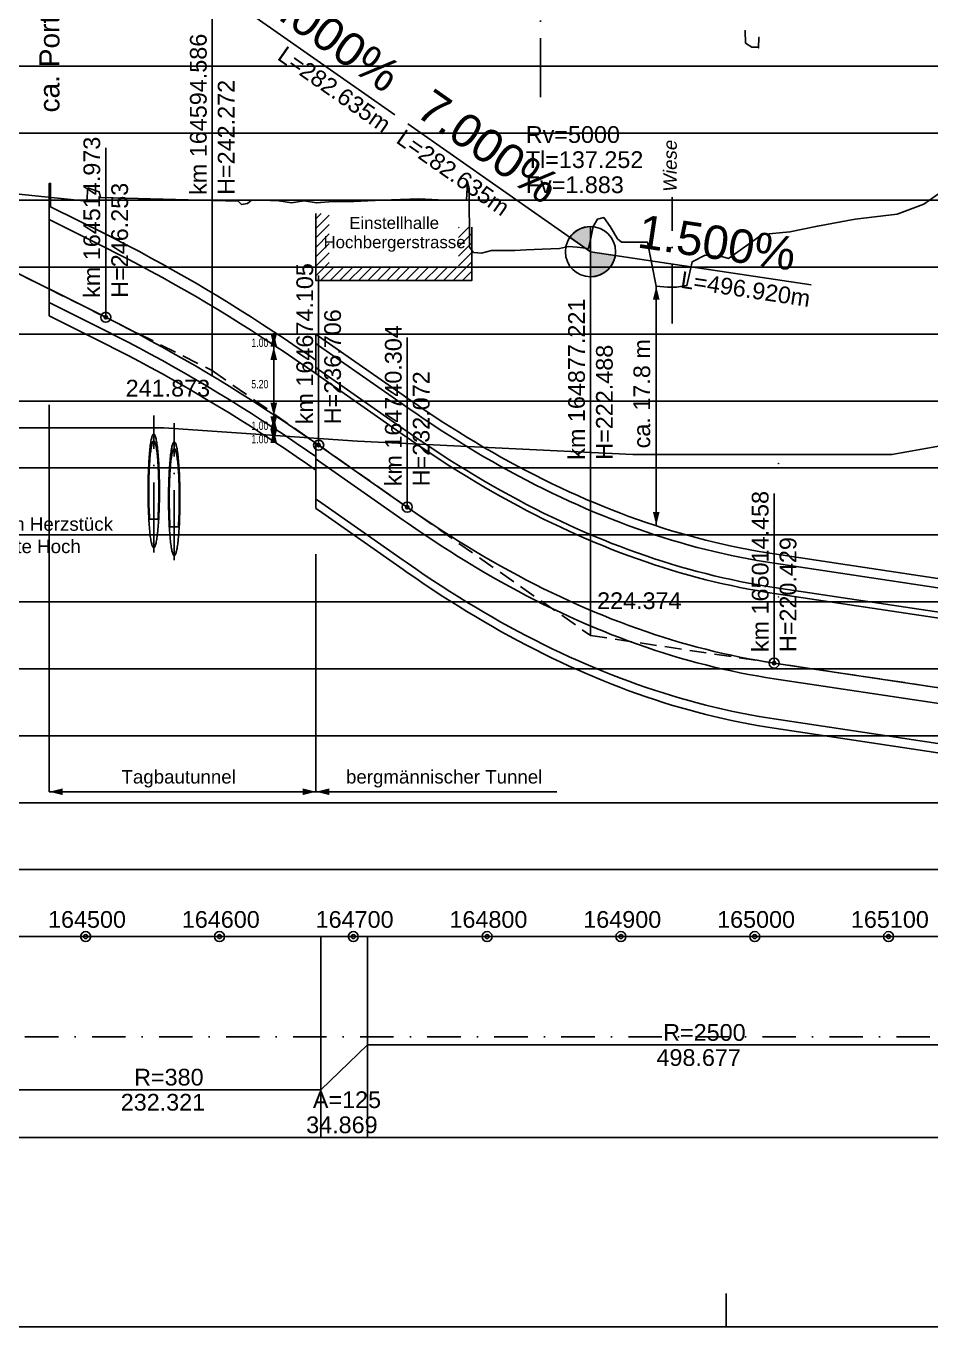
# Model space of a CAD drawing. Extents: x 2613415 to 2620765, y 1261452 to 1268028.
# Drawn here: x 2618116 to 2618793, y 1266543 to 1267514 of the extents above; entities that cross this region are included whole.
import ezdxf

# ---------------------------------------------------------------- set-up
doc = ezdxf.new("R2010")
doc.units = 0
doc.header["$LTSCALE"] = 5
doc.linetypes.add('DASHDOT', pattern=[10, 5, -2.5, 0, -2.5])
doc.linetypes.add('DASHEDX2', pattern=[3.75, 2.5, -1.25])
doc.layers.get('0').update_dxf_attribs({"color": 1, "linetype": 'CONTINUOUS'})
for name, color, linetype in [('LÄNGSPROF__26', 7, 'CONTINUOUS'), ('LÄNGSPROF__77', 7, 'CONTINUOUS'), ('TB', 7, 'CONTINUOUS')]:
    doc.layers.add(name, color=color, linetype=linetype)
doc.styles.add('ARIAL', font='')
doc.styles.add('HELVETICANEUE_LT_55_ROMAN', font='')
doc.styles.get("Standard").update_dxf_attribs({"font": 'MONOTXT'})
doc.styles.get('ARIAL').set_extended_font_data('Arial')
doc.styles.get('HELVETICANEUE_LT_55_ROMAN').set_extended_font_data('HelveticaNeue LT 55 Roman')
doc.linetypes.add('CADWORK_17', pattern='A,2,0,["|",STANDARD,S=6,R=170,X=3.02,Y=5.58],-2.1,-2.1,10.8', length=17)

# ---------------------------------------------------------------- blocks, each defined once
blk = doc.blocks.new('CDWK_EXTR_2')
at = {"color": 0}
blk.add_solid([(0, 0), (2, 0.5), (2, -0.5)], dxfattribs=at)
blk = doc.blocks.new('CDWK_PTTYP2')
at = {"color": 0}
for p, q in [((-0.5, 0), (0.5, 0)), ((0, 0.5), (0, -0.5))]:
    blk.add_line(p, q, dxfattribs=at)
blk = doc.blocks.new('CDWK_PTTYP18')
at = {"color": 0}
for radius in [0.5, 0.2]:
    blk.add_circle((0, 0), radius, dxfattribs=at)
blk = doc.blocks.new('CDWK_PTTYP9')
at = {"color": 0}
for radius in [0.5, 0.167]:
    blk.add_circle((0, 0), radius, dxfattribs=at)

msp = doc.modelspace()

# ---------------------------------------------------------------- hatches: boundary and pattern name
at = {"layer": 'LÄNGSPROF__77'}
h = msp.add_hatch(dxfattribs=at)
h.set_pattern_fill('ANSI31', color=160, scale=1.574813, style=0, pattern_type=2)
h.set_pattern_definition([(45, (0, 0), (3.53553391, -3.53553391), [])])
h.paths.add_polyline_path([(2618333.05, 1267374.21), (2618333.05, 1267324.18), (2618449.49, 1267324.18), (2618449.49, 1267364.15), (2618439.49, 1267364.15), (2618439.49, 1267334.18), (2618343.05, 1267334.18), (2618343.05, 1267374.21)])
at = {"layer": 'LÄNGSPROF__77', "linetype": 'CONTINUOUS'}
for points in [[(2618538.22, 1267345.73), (2618538.22, 1267364.48, 0.244735), (2618522.86, 1267356.48)], [(2618538.22, 1267345.73), (2618538.22, 1267326.98, 0.371247), (2618556.76, 1267342.95)]]:
    msp.add_hatch(color=1, dxfattribs=at).paths.add_polyline_path(points)

# ---------------------------------------------------------------- linework, layer by layer
at = {"layer": 'LÄNGSPROF__26', "color": 160, "linetype": 'CONTINUOUS'}
msp.add_line((2618587.4, 1267141.36, 3), (2618587.4, 1267319.85, 3), dxfattribs=at)
at = {"layer": 'LÄNGSPROF__77', "color": 1, "linetype": 'CONTINUOUS'}
for p, q in [((2618255.58, 1267252.91), (2618255.58, 1267543.57)), ((2618255.58, 1267543.57), (2618392.12, 1267447.99)), ((2618401.68, 1267441.3), (2618538.22, 1267345.73)), ((2618175.97, 1267296.71), (2618175.97, 1267423.38)), ((2618538.22, 1267059.06), (2618538.22, 1267345.73)), ((2618538.22, 1267345.73), (2618703.04, 1267321)), ((2618335.1, 1267201.24), (2618335.1, 1267327.91)), ((2618301.55, 1267284.86, 257.69), (2618301.55, 1267274.86, 256.69)), ((2618333.05, 1267254.66, 3), (2618333.05, 1267284.16, 3)), ((2618301.55, 1267274.86, 256.69), (2618301.55, 1267222.86, 251.49)), ((2618401.3, 1267154.9), (2618401.3, 1267281.57)), ((2618133.8, 1266942.35, 2.5), (2618133.8, 1267231.27, 2.5)), ((2618301.55, 1267222.86, 251.49), (2618301.55, 1267212.86, 250.49)), ((2618301.55, 1267212.86, 250.49), (2618301.55, 1267202.86, 249.49)), ((2618333.05, 1267202.66, 3), (2618333.05, 1267153.96, 3)), ((2618675.45, 1267038.47), (2618675.45, 1267165.14)), ((2618333.05, 1266942.35, 2.5), (2618333.05, 1267119.91, 2.5)), ((2618133.8, 1266942.35, 2.5), (2618333.05, 1266942.35, 2.5)), ((2618333.05, 1266942.35, 2.5), (2618513.05, 1266942.35, 2.5))]:
    msp.add_line(p, q, dxfattribs=at)
at = {"layer": 'LÄNGSPROF__77', "color": 9, "linetype": 'CONTINUOUS'}
for p, q in [((2617564.53, 1267484.18), (2619447.44, 1267484.18)), ((2617564.53, 1267434.18), (2619447.44, 1267434.18)), ((2617564.53, 1267384.18), (2619447.44, 1267384.18)), ((2617564.53, 1267334.18), (2619447.44, 1267334.18)), ((2617564.53, 1267284.18), (2619447.44, 1267284.18)), ((2617564.53, 1267234.18), (2619447.44, 1267234.18)), ((2617564.53, 1267184.18), (2619447.44, 1267184.18)), ((2617564.53, 1267134.18), (2619447.44, 1267134.18)), ((2617564.53, 1267084.18), (2619447.44, 1267084.18)), ((2617564.53, 1267034.18), (2619447.44, 1267034.18)), ((2617564.53, 1266984.18), (2619447.44, 1266984.18)), ((2617564.53, 1266934.18), (2619447.44, 1266934.18)), ((2617564.53, 1266884.18), (2619447.44, 1266884.18)), ((2618336.67, 1266834.18), (2618336.67, 1266684.18)), ((2618371.54, 1266834.18), (2618371.54, 1266684.18)), ((2617564.53, 1266684.18), (2619447.44, 1266684.18))]:
    msp.add_line(p, q, dxfattribs=at)
at = {"layer": 'LÄNGSPROF__77', "color": 2, "linetype": 'CONTINUOUS'}
msp.add_line((2617564.53, 1266834.18), (2619447.44, 1266834.18), dxfattribs=at)
at = {"layer": 'LÄNGSPROF__77', "color": 9, "linetype": 'DASHDOT'}
msp.add_line((2617564.53, 1266759.18), (2619370.1, 1266759.18), dxfattribs=at)
at = {"layer": 'LÄNGSPROF__77', "color": 9, "linetype": 'DASHDOT', "elevation": 2.5}
for points in [[(2618500.77, 1267555.36), (2618500.77, 1267486.18), (2618500.77, 1267456.38)], [(2618599.24, 1267386.37), (2618599.24, 1267317.18), (2618599.24, 1267287.38)]]:
    msp.add_lwpolyline(points, dxfattribs=at)
at = {"layer": 'LÄNGSPROF__77', "color": 36, "linetype": 'CONTINUOUS'}
for points in [[(2618653.27, 1267510.77), (2618653.89, 1267510.77), (2618654.05, 1267501.51), (2618658.83, 1267498.42), (2618663.21, 1267498.42), (2618663.82, 1267497.91), (2618663.93, 1267505.63), (2618664.44, 1267505.63)], [(2618800.11, 1267390.23), (2618787.28, 1267381.34), (2618767.35, 1267373.72), (2618736.1, 1267369.91), (2618707.88, 1267364.83), (2618687.34, 1267360.47), (2618666.54, 1267358.48)]]:
    msp.add_lwpolyline(points, dxfattribs=at)
at = {"layer": 'LÄNGSPROF__77', "color": 1, "linetype": 'DASHEDX2'}
msp.add_lwpolyline([(2617564.53, 1267501.55), (2617826.88, 1267490.14), (2618015.69, 1267376.85), (2618255.58, 1267256.9), (2618538.22, 1267059.06), (2619035.14, 1266984.52), (2619370.1, 1266967.77)], dxfattribs=at)
at = {"layer": 'LÄNGSPROF__77', "color": 1, "linetype": 'CONTINUOUS', "elevation": 2.5}
msp.add_lwpolyline([(2618134.8, 1267379.29), (2618134.8, 1267396.75), (2618133.8, 1267396.75), (2618133.8, 1267386.75), (2618133.8, 1267297.79)], dxfattribs=at)
at = {"layer": 'LÄNGSPROF__77', "color": 1, "linetype": 'CONTINUOUS'}
for points in [[(2618218.31, 1267336.41), (2618217.86, 1267336.66), (2618209.48, 1267341.25), (2618201.11, 1267345.75), (2618192.73, 1267350.15), (2618184.35, 1267354.48), (2618175.97, 1267358.71), (2618134.8, 1267379.29)], [(2618133.8, 1267369.79), (2618175.97, 1267348.71), (2618184.35, 1267344.48), (2618192.73, 1267340.15), (2618201.11, 1267335.75), (2618209.48, 1267331.25), (2618218.31, 1267326.41), (2618217.86, 1267326.66)], [(2618218.31, 1267336.41), (2618226.24, 1267331.99), (2618234.62, 1267327.23), (2618242.99, 1267322.38), (2618251.37, 1267317.44), (2618259.75, 1267312.42), (2618268.12, 1267307.3), (2618276.49, 1267302.1), (2618284.87, 1267296.82), (2618293.24, 1267291.44), (2618301.61, 1267285.97), (2618309.99, 1267280.42), (2618318.36, 1267274.78), (2618326.73, 1267269.06), (2618333.05, 1267264.66)], [(2618218.31, 1267326.41), (2618226.24, 1267321.99), (2618234.62, 1267317.23), (2618242.99, 1267312.38), (2618251.37, 1267307.44), (2618259.75, 1267302.42), (2618268.12, 1267297.3), (2618276.49, 1267292.1), (2618284.87, 1267286.82), (2618293.24, 1267281.44), (2618301.61, 1267275.97), (2618309.99, 1267270.42), (2618318.36, 1267264.78), (2618326.73, 1267259.06), (2618333.05, 1267254.66)], [(2618133.8, 1267307.79), (2618175.97, 1267286.71), (2618184.35, 1267282.48), (2618192.73, 1267278.15), (2618201.11, 1267273.75), (2618209.48, 1267269.25), (2618217.86, 1267264.66), (2618218.31, 1267264.41)], [(2618133.8, 1267297.79), (2618175.97, 1267276.71), (2618184.35, 1267272.48), (2618192.73, 1267268.15), (2618201.11, 1267263.75), (2618209.48, 1267259.25), (2618217.86, 1267254.66), (2618218.31, 1267254.41)], [(2618218.31, 1267274.41), (2618226.24, 1267269.99), (2618234.62, 1267265.23), (2618242.99, 1267260.38), (2618251.37, 1267255.44), (2618259.75, 1267250.42), (2618268.12, 1267245.3), (2618276.49, 1267240.1), (2618284.87, 1267234.82), (2618293.24, 1267229.44), (2618301.61, 1267223.97), (2618309.99, 1267218.42), (2618318.36, 1267212.78), (2618326.73, 1267207.06), (2618333.05, 1267202.66)], [(2618218.31, 1267264.41), (2618226.24, 1267259.99), (2618234.62, 1267255.23), (2618242.99, 1267250.38), (2618251.37, 1267245.44), (2618259.75, 1267240.42), (2618268.12, 1267235.3), (2618276.49, 1267230.1), (2618284.87, 1267224.82), (2618293.24, 1267219.44), (2618301.61, 1267213.97), (2618309.99, 1267208.42), (2618318.36, 1267202.78), (2618326.73, 1267197.06), (2618333.05, 1267192.66)], [(2618218.31, 1267254.41), (2618226.24, 1267249.99), (2618234.62, 1267245.23), (2618242.99, 1267240.38), (2618251.37, 1267235.44), (2618259.75, 1267230.42), (2618268.12, 1267225.3), (2618276.49, 1267220.1), (2618284.87, 1267214.82), (2618293.24, 1267209.44), (2618301.61, 1267203.97), (2618309.99, 1267198.42), (2618318.36, 1267192.78), (2618326.73, 1267187.06), (2618333.05, 1267182.66)]]:
    msp.add_lwpolyline(points, dxfattribs=at)
at = {"layer": 'LÄNGSPROF__77', "color": 160, "linetype": 'CONTINUOUS', "elevation": 2.5}
msp.add_lwpolyline([(2618333.05, 1267374.21), (2618333.05, 1267324.18), (2618449.49, 1267324.18), (2618449.49, 1267364.15)], dxfattribs=at)
msp.add_lwpolyline([(2618333.05, 1267374.21), (2618333.05, 1267324.18), (2618449.49, 1267324.18), (2618449.49, 1267364.15)], dxfattribs=at)
at = {"layer": 'LÄNGSPROF__77', "color": 1, "linetype": 'CONTINUOUS'}
msp.add_lwpolyline([(2618538.22, 1267326.98), (2618538.22, 1267364.48, 1), (2618538.22, 1267326.98, 1), (2618538.22, 1267364.48)], format="xyb", dxfattribs=at)
for points in [[(2618538.22, 1267345.73), (2618538.22, 1267364.48, 0.244735), (2618522.86, 1267356.48)], [(2618538.22, 1267345.73), (2618538.22, 1267326.98, 0.371247), (2618556.76, 1267342.95)]]:
    msp.add_lwpolyline(points, format="xyb", close=True, dxfattribs=at)
at = {"layer": 'LÄNGSPROF__77', "color": 220, "linetype": 'DASHDOT', "elevation": 2.5}
for points in [[(2618211.87, 1267223.46), (2618211.87, 1267167.03), (2618211.87, 1267146.03), (2618211.87, 1267113.03)], [(2618227.18, 1267217.66), (2618227.18, 1267161.22), (2618227.18, 1267140.22), (2618227.18, 1267107.22)]]:
    msp.add_lwpolyline(points, dxfattribs=at)
at = {"layer": 'LÄNGSPROF__77', "color": 220, "linetype": 'CONTINUOUS', "elevation": 2.5}
for points in [[(2618211.87, 1267124.53), (2618212.07, 1267124.57), (2618212.27, 1267124.71), (2618212.46, 1267124.93), (2618212.65, 1267125.25), (2618212.85, 1267125.65), (2618213.04, 1267126.15), (2618213.22, 1267126.73), (2618213.41, 1267127.4), (2618213.59, 1267128.15), (2618213.77, 1267128.98), (2618213.94, 1267129.9), (2618214.11, 1267130.89), (2618214.28, 1267131.96), (2618214.43, 1267133.11), (2618214.59, 1267134.33), (2618214.74, 1267135.62), (2618214.88, 1267136.97), (2618215.01, 1267138.39), (2618215.14, 1267139.87), (2618215.27, 1267141.41), (2618215.38, 1267143.01), (2618215.49, 1267144.65), (2618215.59, 1267146.35), (2618215.68, 1267148.08), (2618215.76, 1267149.86), (2618215.84, 1267151.67), (2618215.9, 1267153.52), (2618215.96, 1267155.4), (2618216.01, 1267157.3), (2618216.05, 1267159.22), (2618216.08, 1267161.15), (2618216.11, 1267163.1), (2618216.12, 1267165.06), (2618216.12, 1267167.03), (2618216.12, 1267168.99), (2618216.11, 1267170.95), (2618216.08, 1267172.9), (2618216.05, 1267174.84), (2618216.01, 1267176.76), (2618215.96, 1267178.66), (2618215.9, 1267180.53), (2618215.84, 1267182.38), (2618215.76, 1267184.19), (2618215.68, 1267185.97), (2618215.59, 1267187.71), (2618215.49, 1267189.4), (2618215.38, 1267191.04), (2618215.27, 1267192.64), (2618215.14, 1267194.18), (2618215.01, 1267195.66), (2618214.88, 1267197.08), (2618214.74, 1267198.43), (2618214.59, 1267199.72), (2618214.43, 1267200.94), (2618214.28, 1267202.09), (2618214.11, 1267203.16), (2618213.94, 1267204.15), (2618213.77, 1267205.07), (2618213.59, 1267205.9), (2618213.41, 1267206.66), (2618213.22, 1267207.32), (2618213.04, 1267207.9), (2618212.85, 1267208.4), (2618212.65, 1267208.8), (2618212.46, 1267209.12), (2618212.27, 1267209.34), (2618212.07, 1267209.48), (2618211.87, 1267209.53), (2618211.68, 1267209.48), (2618211.48, 1267209.34), (2618211.29, 1267209.12), (2618211.09, 1267208.8), (2618210.9, 1267208.4), (2618210.71, 1267207.9), (2618210.52, 1267207.32), (2618210.34, 1267206.66), (2618210.16, 1267205.9), (2618209.98, 1267205.07), (2618209.81, 1267204.15), (2618209.64, 1267203.16), (2618209.47, 1267202.09), (2618209.31, 1267200.94), (2618209.16, 1267199.72), (2618209.01, 1267198.43), (2618208.87, 1267197.08), (2618208.73, 1267195.66), (2618208.6, 1267194.18), (2618208.48, 1267192.64), (2618208.37, 1267191.04), (2618208.26, 1267189.4), (2618208.16, 1267187.71), (2618208.07, 1267185.97), (2618207.99, 1267184.19), (2618207.91, 1267182.38), (2618207.84, 1267180.53), (2618207.79, 1267178.66), (2618207.74, 1267176.76), (2618207.7, 1267174.84), (2618207.66, 1267172.9), (2618207.64, 1267170.95), (2618207.63, 1267168.99), (2618207.62, 1267167.03), (2618207.63, 1267165.06), (2618207.64, 1267163.1), (2618207.66, 1267161.15), (2618207.7, 1267159.22), (2618207.74, 1267157.3), (2618207.79, 1267155.4), (2618207.84, 1267153.52), (2618207.91, 1267151.67), (2618207.99, 1267149.86), (2618208.07, 1267148.08), (2618208.16, 1267146.35), (2618208.26, 1267144.65), (2618208.37, 1267143.01), (2618208.48, 1267141.41), (2618208.6, 1267139.87), (2618208.73, 1267138.39), (2618208.87, 1267136.97), (2618209.01, 1267135.62), (2618209.16, 1267134.33), (2618209.31, 1267133.11), (2618209.47, 1267131.96), (2618209.64, 1267130.89), (2618209.81, 1267129.9), (2618209.98, 1267128.98), (2618210.16, 1267128.15), (2618210.34, 1267127.4), (2618210.52, 1267126.73), (2618210.71, 1267126.15), (2618210.9, 1267125.65), (2618211.09, 1267125.25), (2618211.29, 1267124.93), (2618211.48, 1267124.71), (2618211.68, 1267124.57), (2618211.87, 1267124.53)], [(2618214.98, 1267146.03), (2618208.77, 1267146.03), (2618208.67, 1267147.51), (2618208.58, 1267149.04), (2618208.5, 1267150.61), (2618208.43, 1267152.21), (2618208.36, 1267153.85), (2618208.3, 1267155.52), (2618208.25, 1267157.21), (2618208.21, 1267158.92), (2618208.18, 1267160.65), (2618208.15, 1267162.4), (2618208.13, 1267164.16), (2618208.13, 1267165.92), (2618208.12, 1267167.68), (2618208.13, 1267169.45), (2618208.15, 1267171.2), (2618208.17, 1267172.95), (2618208.2, 1267174.69), (2618208.24, 1267176.41), (2618208.29, 1267178.11), (2618208.35, 1267179.78), (2618208.41, 1267181.42), (2618208.48, 1267183.04), (2618208.56, 1267184.61), (2618208.65, 1267186.15), (2618208.74, 1267187.65), (2618208.84, 1267189.1), (2618208.95, 1267190.5), (2618209.06, 1267191.85), (2618209.18, 1267193.15), (2618209.31, 1267194.38), (2618209.44, 1267195.56), (2618209.58, 1267196.67), (2618209.72, 1267197.72), (2618209.87, 1267198.7), (2618210.02, 1267199.61), (2618210.17, 1267200.45), (2618210.33, 1267201.21), (2618210.49, 1267201.9), (2618210.66, 1267202.51), (2618210.83, 1267203.04), (2618211, 1267203.49), (2618211.17, 1267203.86), (2618211.35, 1267204.15), (2618211.52, 1267204.36), (2618211.7, 1267204.48), (2618211.87, 1267204.53), (2618212.05, 1267204.48), (2618212.23, 1267204.36), (2618212.4, 1267204.15), (2618212.58, 1267203.86), (2618212.75, 1267203.49), (2618212.92, 1267203.04), (2618213.09, 1267202.51), (2618213.25, 1267201.9), (2618213.42, 1267201.21), (2618213.57, 1267200.45), (2618213.73, 1267199.61), (2618213.88, 1267198.7), (2618214.03, 1267197.72), (2618214.17, 1267196.67), (2618214.31, 1267195.56), (2618214.44, 1267194.38), (2618214.56, 1267193.15), (2618214.68, 1267191.85), (2618214.8, 1267190.5), (2618214.91, 1267189.1), (2618215.01, 1267187.65), (2618215.1, 1267186.15), (2618215.19, 1267184.61), (2618215.26, 1267183.04), (2618215.34, 1267181.42), (2618215.4, 1267179.78), (2618215.46, 1267178.11), (2618215.5, 1267176.41), (2618215.54, 1267174.69), (2618215.58, 1267172.95), (2618215.6, 1267171.2), (2618215.62, 1267169.45), (2618215.62, 1267167.68), (2618215.62, 1267165.92), (2618215.61, 1267164.16), (2618215.6, 1267162.4), (2618215.57, 1267160.65), (2618215.54, 1267158.92), (2618215.49, 1267157.21), (2618215.44, 1267155.52), (2618215.38, 1267153.85), (2618215.32, 1267152.21), (2618215.25, 1267150.61), (2618215.16, 1267149.04), (2618215.08, 1267147.51), (2618214.98, 1267146.03)], [(2618227.18, 1267118.72), (2618227.38, 1267118.77), (2618227.58, 1267118.9), (2618227.77, 1267119.13), (2618227.96, 1267119.45), (2618228.16, 1267119.85), (2618228.35, 1267120.34), (2618228.53, 1267120.93), (2618228.72, 1267121.59), (2618228.9, 1267122.34), (2618229.08, 1267123.18), (2618229.25, 1267124.09), (2618229.42, 1267125.09), (2618229.59, 1267126.16), (2618229.74, 1267127.31), (2618229.9, 1267128.53), (2618230.05, 1267129.81), (2618230.19, 1267131.17), (2618230.32, 1267132.59), (2618230.45, 1267134.07), (2618230.57, 1267135.61), (2618230.69, 1267137.2), (2618230.8, 1267138.85), (2618230.9, 1267140.54), (2618230.99, 1267142.28), (2618231.07, 1267144.06), (2618231.15, 1267145.87), (2618231.21, 1267147.72), (2618231.27, 1267149.59), (2618231.32, 1267151.49), (2618231.36, 1267153.41), (2618231.39, 1267155.35), (2618231.42, 1267157.3), (2618231.43, 1267159.26), (2618231.43, 1267161.22), (2618231.43, 1267163.19), (2618231.42, 1267165.14), (2618231.39, 1267167.09), (2618231.36, 1267169.03), (2618231.32, 1267170.95), (2618231.27, 1267172.85), (2618231.21, 1267174.73), (2618231.15, 1267176.58), (2618231.07, 1267178.39), (2618230.99, 1267180.17), (2618230.9, 1267181.9), (2618230.8, 1267183.6), (2618230.69, 1267185.24), (2618230.57, 1267186.83), (2618230.45, 1267188.37), (2618230.32, 1267189.85), (2618230.19, 1267191.27), (2618230.05, 1267192.63), (2618229.9, 1267193.92), (2618229.74, 1267195.14), (2618229.59, 1267196.28), (2618229.42, 1267197.36), (2618229.25, 1267198.35), (2618229.08, 1267199.27), (2618228.9, 1267200.1), (2618228.72, 1267200.85), (2618228.53, 1267201.52), (2618228.35, 1267202.1), (2618228.16, 1267202.59), (2618227.96, 1267203), (2618227.77, 1267203.31), (2618227.58, 1267203.54), (2618227.38, 1267203.68), (2618227.18, 1267203.72), (2618226.99, 1267203.68), (2618226.79, 1267203.54), (2618226.6, 1267203.31), (2618226.4, 1267203), (2618226.21, 1267202.59), (2618226.02, 1267202.1), (2618225.83, 1267201.52), (2618225.65, 1267200.85), (2618225.47, 1267200.1), (2618225.29, 1267199.27), (2618225.12, 1267198.35), (2618224.95, 1267197.36), (2618224.78, 1267196.28), (2618224.62, 1267195.14), (2618224.47, 1267193.92), (2618224.32, 1267192.63), (2618224.18, 1267191.27), (2618224.04, 1267189.85), (2618223.91, 1267188.37), (2618223.79, 1267186.83), (2618223.68, 1267185.24), (2618223.57, 1267183.6), (2618223.47, 1267181.9), (2618223.38, 1267180.17), (2618223.3, 1267178.39), (2618223.22, 1267176.58), (2618223.15, 1267174.73), (2618223.1, 1267172.85), (2618223.05, 1267170.95), (2618223.01, 1267169.03), (2618222.97, 1267167.09), (2618222.95, 1267165.14), (2618222.94, 1267163.19), (2618222.93, 1267161.22), (2618222.94, 1267159.26), (2618222.95, 1267157.3), (2618222.97, 1267155.35), (2618223.01, 1267153.41), (2618223.05, 1267151.49), (2618223.1, 1267149.59), (2618223.15, 1267147.72), (2618223.22, 1267145.87), (2618223.3, 1267144.06), (2618223.38, 1267142.28), (2618223.47, 1267140.54), (2618223.57, 1267138.85), (2618223.68, 1267137.2), (2618223.79, 1267135.61), (2618223.91, 1267134.07), (2618224.04, 1267132.59), (2618224.18, 1267131.17), (2618224.32, 1267129.81), (2618224.47, 1267128.53), (2618224.62, 1267127.31), (2618224.78, 1267126.16), (2618224.95, 1267125.09), (2618225.12, 1267124.09), (2618225.29, 1267123.18), (2618225.47, 1267122.34), (2618225.65, 1267121.59), (2618225.83, 1267120.93), (2618226.02, 1267120.34), (2618226.21, 1267119.85), (2618226.4, 1267119.45), (2618226.6, 1267119.13), (2618226.79, 1267118.9), (2618226.99, 1267118.77), (2618227.18, 1267118.72)], [(2618230.29, 1267140.22), (2618224.08, 1267140.22), (2618223.98, 1267141.71), (2618223.89, 1267143.24), (2618223.81, 1267144.8), (2618223.74, 1267146.41), (2618223.67, 1267148.05), (2618223.61, 1267149.71), (2618223.56, 1267151.4), (2618223.52, 1267153.12), (2618223.49, 1267154.85), (2618223.46, 1267156.6), (2618223.44, 1267158.35), (2618223.43, 1267160.11), (2618223.43, 1267161.88), (2618223.44, 1267163.64), (2618223.46, 1267165.4), (2618223.48, 1267167.15), (2618223.51, 1267168.89), (2618223.55, 1267170.6), (2618223.6, 1267172.3), (2618223.66, 1267173.98), (2618223.72, 1267175.62), (2618223.79, 1267177.23), (2618223.87, 1267178.81), (2618223.96, 1267180.35), (2618224.05, 1267181.85), (2618224.15, 1267183.3), (2618224.26, 1267184.7), (2618224.37, 1267186.05), (2618224.49, 1267187.34), (2618224.62, 1267188.58), (2618224.75, 1267189.76), (2618224.89, 1267190.87), (2618225.03, 1267191.92), (2618225.18, 1267192.9), (2618225.33, 1267193.81), (2618225.48, 1267194.64), (2618225.64, 1267195.41), (2618225.8, 1267196.1), (2618225.97, 1267196.71), (2618226.14, 1267197.24), (2618226.31, 1267197.69), (2618226.48, 1267198.06), (2618226.66, 1267198.35), (2618226.83, 1267198.56), (2618227.01, 1267198.68), (2618227.18, 1267198.72), (2618227.36, 1267198.68), (2618227.54, 1267198.56), (2618227.71, 1267198.35), (2618227.89, 1267198.06), (2618228.06, 1267197.69), (2618228.23, 1267197.24), (2618228.4, 1267196.71), (2618228.56, 1267196.1), (2618228.72, 1267195.41), (2618228.88, 1267194.64), (2618229.04, 1267193.81), (2618229.19, 1267192.9), (2618229.34, 1267191.92), (2618229.48, 1267190.87), (2618229.62, 1267189.76), (2618229.75, 1267188.58), (2618229.87, 1267187.34), (2618229.99, 1267186.05), (2618230.11, 1267184.7), (2618230.21, 1267183.3), (2618230.32, 1267181.85), (2618230.41, 1267180.35), (2618230.5, 1267178.81), (2618230.57, 1267177.23), (2618230.65, 1267175.62), (2618230.71, 1267173.98), (2618230.77, 1267172.3), (2618230.81, 1267170.6), (2618230.85, 1267168.89), (2618230.89, 1267167.15), (2618230.91, 1267165.4), (2618230.93, 1267163.64), (2618230.93, 1267161.88), (2618230.93, 1267160.11), (2618230.92, 1267158.35), (2618230.9, 1267156.6), (2618230.88, 1267154.85), (2618230.84, 1267153.12), (2618230.8, 1267151.4), (2618230.75, 1267149.71), (2618230.69, 1267148.05), (2618230.63, 1267146.41), (2618230.55, 1267144.8), (2618230.47, 1267143.24), (2618230.39, 1267141.71), (2618230.29, 1267140.22)]]:
    msp.add_lwpolyline(points, dxfattribs=at)
at = {"layer": 'LÄNGSPROF__77', "color": 4, "linetype": 'CONTINUOUS'}
msp.add_lwpolyline([(2617564.53, 1266763.53), (2617711.3, 1266763.53), (2617732.8, 1266784.12), (2617778.22, 1266784.12), (2617804.26, 1266759.18), (2617842.54, 1266740.48), (2617867.33, 1266740.48), (2617905.61, 1266759.18), (2617940.33, 1266792.43), (2618002.3, 1266792.43), (2618049.02, 1266759.18), (2618104.35, 1266719.81), (2618336.67, 1266719.81), (2618371.54, 1266753.2), (2618870.22, 1266753.2), (2618934.22, 1266729.26), (2619037.2, 1266729.26), (2619067.2, 1266740.48), (2619158.67, 1266740.48), (2619253.2, 1266759.18), (2619347.27, 1266777.8), (2619370.1, 1266777.8)], dxfattribs=at)
at = {"layer": 'LÄNGSPROF__77', "color": 36, "linetype": 'CONTINUOUS'}
msp.add_polyline3d([(2618666.54, 1267358.48, 3), (2618641.36, 1267340.7, 3), (2618637.04, 1267341.97, 0), (2618623.84, 1267343.24, 3), (2618614.31, 1267338.16, 0), (2618610.25, 1267320.38, 0), (2618602.63, 1267319.31, 0), (2618595.77, 1267319.11, 0), (2618587.4, 1267319.85, 0), (2618580.97, 1267352.78, 0), (2618570.75, 1267352.77, 0), (2618561.48, 1267352.77, 0), (2618558.43, 1267355.39, 0), (2618552.84, 1267364.64, 0), (2618548.14, 1267371.18, 0), (2618543.44, 1267369.91, 0), (2618540.14, 1267364.64, 0), (2618538.46, 1267355.87, 0), (2618536.66, 1267348.15, 0), (2618528.27, 1267349.18, 0), (2618521.89, 1267349.69, 0), (2618515.15, 1267348.15, 0), (2618502.18, 1267347.64, 0), (2618490.24, 1267347.12, 0), (2618481.75, 1267346.61, 0), (2618464.15, 1267346.61, 0), (2618456.69, 1267344.55, 0), (2618450.82, 1267345.06, 0), (2618447.73, 1267349.18, 0), (2618447.58, 1267392.92, 0), (2618446.24, 1267398.07, 0), (2618445.67, 1267384.17, 0), (2618429.41, 1267384.17, 0), (2618409.91, 1267385.2, 0), (2618382.63, 1267384.17, 0), (2618361.48, 1267383.15, 0), (2618345.73, 1267383.15, 0), (2618333.38, 1267382.12, 0), (2618324.17, 1267383.66, 0), (2618314.75, 1267382.12, 0), (2618305.44, 1267383.66, 0), (2618292.98, 1267384.17, 0), (2618284.85, 1267384.17, 0), (2618281.97, 1267381.6, 0), (2618277.44, 1267381.09, 0), (2618275.01, 1267383.35, 0), (2618172.03, 1267386.19, 0), (2618171.18, 1267390.47, 0), (2618162.63, 1267393.32, 0), (2618161.92, 1267383.35, 0), (2618108.8, 1267389.04, 0)], dxfattribs=at)
at = {"layer": 'LÄNGSPROF__77', "color": 1, "linetype": 'CONTINUOUS'}
for points in [[(2618090.37, 1267339.51, 0), (2618175.97, 1267296.71, 0), (2618184.35, 1267292.48, 0), (2618192.73, 1267288.15, 0), (2618201.11, 1267283.75, 0), (2618209.48, 1267279.25, 0), (2618217.86, 1267274.66, 0), (2618218.31, 1267274.41, 0)], [(2618333.05, 1267284.16, 0), (2618335.1, 1267282.74, 0), (2618398.31, 1267238.49, 0), (2618401.3, 1267236.4, 0), (2618407.67, 1267231.99, 0), (2618414.03, 1267227.65, 0), (2618420.4, 1267223.4, 0), (2618426.77, 1267219.23, 0), (2618433.14, 1267215.13, 0), (2618439.51, 1267211.12, 0), (2618445.88, 1267207.2, 0), (2618452.25, 1267203.35, 0), (2618458.62, 1267199.58, 0), (2618464.99, 1267195.9, 0), (2618471.36, 1267192.3, 0), (2618477.74, 1267188.78, 0), (2618484.11, 1267185.33, 0), (2618490.48, 1267181.98, 0), (2618496.86, 1267178.7, 0), (2618503.23, 1267175.5, 0), (2618509.61, 1267172.39, 0), (2618515.98, 1267169.35, 0), (2618522.36, 1267166.4, 0), (2618528.73, 1267163.53, 0), (2618535.11, 1267160.74, 0), (2618541.48, 1267158.03, 0), (2618547.86, 1267155.41, 0), (2618554.24, 1267152.86, 0), (2618560.62, 1267150.4, 0), (2618566.99, 1267148.02, 0), (2618573.37, 1267145.71, 0), (2618579.75, 1267143.5, 0), (2618586.13, 1267141.36, 0), (2618592.51, 1267139.3, 0), (2618598.89, 1267137.33, 0), (2618605.27, 1267135.43, 0), (2618611.65, 1267133.62, 0), (2618618.03, 1267131.89, 0), (2618624.41, 1267130.24, 0), (2618630.79, 1267128.67, 0), (2618637.17, 1267127.18, 0), (2618643.55, 1267125.78, 0), (2618649.93, 1267124.45, 0), (2618656.31, 1267123.21, 0), (2618662.69, 1267122.05, 0), (2618669.07, 1267120.97, 0), (2618675.45, 1267119.97, 0), (2618935.16, 1267081.02, 0)], [(2618333.05, 1267277.16, 0), (2618335.1, 1267275.74, 0), (2618398.31, 1267231.49, 0), (2618401.3, 1267229.4, 0), (2618407.67, 1267224.99, 0), (2618414.03, 1267220.65, 0), (2618420.4, 1267216.4, 0), (2618426.77, 1267212.23, 0), (2618433.14, 1267208.13, 0), (2618439.51, 1267204.12, 0), (2618445.88, 1267200.2, 0), (2618452.25, 1267196.35, 0), (2618458.62, 1267192.58, 0), (2618464.99, 1267188.9, 0), (2618471.36, 1267185.3, 0), (2618477.74, 1267181.78, 0), (2618484.11, 1267178.33, 0), (2618490.48, 1267174.98, 0), (2618496.86, 1267171.7, 0), (2618503.23, 1267168.5, 0), (2618509.61, 1267165.39, 0), (2618515.98, 1267162.35, 0), (2618522.36, 1267159.4, 0), (2618528.73, 1267156.53, 0), (2618535.11, 1267153.74, 0), (2618541.48, 1267151.03, 0), (2618547.86, 1267148.41, 0), (2618554.24, 1267145.86, 0), (2618560.62, 1267143.4, 0), (2618566.99, 1267141.02, 0), (2618573.37, 1267138.71, 0), (2618579.75, 1267136.5, 0), (2618586.13, 1267134.36, 0), (2618592.51, 1267132.3, 0), (2618598.89, 1267130.33, 0), (2618605.27, 1267128.43, 0), (2618611.65, 1267126.62, 0), (2618618.03, 1267124.89, 0), (2618624.41, 1267123.24, 0), (2618630.79, 1267121.67, 0), (2618637.17, 1267120.18, 0), (2618643.55, 1267118.78, 0), (2618649.93, 1267117.45, 0), (2618656.31, 1267116.21, 0), (2618662.69, 1267115.05, 0), (2618669.07, 1267113.97, 0), (2618675.45, 1267112.97, 0), (2618935.16, 1267074.02, 0)], [(2618333.05, 1267259.16, 0), (2618335.1, 1267257.74, 0), (2618398.31, 1267213.49, 0), (2618401.3, 1267211.4, 0), (2618407.67, 1267206.99, 0), (2618414.03, 1267202.65, 0), (2618420.4, 1267198.4, 0), (2618426.77, 1267194.23, 0), (2618433.14, 1267190.13, 0), (2618439.51, 1267186.12, 0), (2618445.88, 1267182.2, 0), (2618452.25, 1267178.35, 0), (2618458.62, 1267174.58, 0), (2618464.99, 1267170.9, 0), (2618471.36, 1267167.3, 0), (2618477.74, 1267163.78, 0), (2618484.11, 1267160.33, 0), (2618490.48, 1267156.98, 0), (2618496.86, 1267153.7, 0), (2618503.23, 1267150.5, 0), (2618509.61, 1267147.39, 0), (2618515.98, 1267144.35, 0), (2618522.36, 1267141.4, 0), (2618528.73, 1267138.53, 0), (2618535.11, 1267135.74, 0), (2618541.48, 1267133.03, 0), (2618547.86, 1267130.41, 0), (2618554.24, 1267127.86, 0), (2618560.62, 1267125.4, 0), (2618566.99, 1267123.02, 0), (2618573.37, 1267120.71, 0), (2618579.75, 1267118.5, 0), (2618586.13, 1267116.36, 0), (2618592.51, 1267114.3, 0), (2618598.89, 1267112.33, 0), (2618605.27, 1267110.43, 0), (2618611.65, 1267108.62, 0), (2618618.03, 1267106.89, 0), (2618624.41, 1267105.24, 0), (2618630.79, 1267103.67, 0), (2618637.17, 1267102.18, 0), (2618643.55, 1267100.78, 0), (2618649.93, 1267099.45, 0), (2618656.31, 1267098.21, 0), (2618662.69, 1267097.05, 0), (2618669.07, 1267095.97, 0), (2618675.45, 1267094.97, 0), (2618935.16, 1267056.02, 0)], [(2618333.05, 1267254.66, 0), (2618335.1, 1267253.24, 0), (2618398.31, 1267208.99, 0), (2618401.3, 1267206.9, 0), (2618407.67, 1267202.49, 0), (2618414.03, 1267198.15, 0), (2618420.4, 1267193.9, 0), (2618426.77, 1267189.73, 0), (2618433.14, 1267185.63, 0), (2618439.51, 1267181.62, 0), (2618445.88, 1267177.7, 0), (2618452.25, 1267173.85, 0), (2618458.62, 1267170.08, 0), (2618464.99, 1267166.4, 0), (2618471.36, 1267162.8, 0), (2618477.74, 1267159.28, 0), (2618484.11, 1267155.83, 0), (2618490.48, 1267152.48, 0), (2618496.86, 1267149.2, 0), (2618503.23, 1267146, 0), (2618509.61, 1267142.89, 0), (2618515.98, 1267139.85, 0), (2618522.36, 1267136.9, 0), (2618528.73, 1267134.03, 0), (2618535.11, 1267131.24, 0), (2618541.48, 1267128.53, 0), (2618547.86, 1267125.91, 0), (2618554.24, 1267123.36, 0), (2618560.62, 1267120.9, 0), (2618566.99, 1267118.52, 0), (2618573.37, 1267116.21, 0), (2618579.75, 1267114, 0), (2618586.13, 1267111.86, 0), (2618592.51, 1267109.8, 0), (2618598.89, 1267107.83, 0), (2618605.27, 1267105.93, 0), (2618611.65, 1267104.12, 0), (2618618.03, 1267102.39, 0), (2618624.41, 1267100.74, 0), (2618630.79, 1267099.17, 0), (2618637.17, 1267097.68, 0), (2618643.55, 1267096.28, 0), (2618649.93, 1267094.95, 0), (2618656.31, 1267093.71, 0), (2618662.69, 1267092.55, 0), (2618669.07, 1267091.47, 0), (2618675.45, 1267090.47, 0), (2618935.16, 1267051.52, 0)], [(2618333.05, 1267202.66, 0), (2618335.1, 1267201.24, 0), (2618398.31, 1267156.99, 0), (2618401.3, 1267154.9, 0), (2618407.67, 1267150.49, 0), (2618414.03, 1267146.15, 0), (2618420.4, 1267141.9, 0), (2618426.77, 1267137.73, 0), (2618433.14, 1267133.63, 0), (2618439.51, 1267129.62, 0), (2618445.88, 1267125.7, 0), (2618452.25, 1267121.85, 0), (2618458.62, 1267118.08, 0), (2618464.99, 1267114.4, 0), (2618471.36, 1267110.8, 0), (2618477.74, 1267107.28, 0), (2618484.11, 1267103.83, 0), (2618490.48, 1267100.48, 0), (2618496.86, 1267097.2, 0), (2618503.23, 1267094, 0), (2618509.61, 1267090.89, 0), (2618515.98, 1267087.85, 0), (2618522.36, 1267084.9, 0), (2618528.73, 1267082.03, 0), (2618535.11, 1267079.24, 0), (2618541.48, 1267076.53, 0), (2618547.86, 1267073.91, 0), (2618554.24, 1267071.36, 0), (2618560.62, 1267068.9, 0), (2618566.99, 1267066.52, 0), (2618573.37, 1267064.21, 0), (2618579.75, 1267062, 0), (2618586.13, 1267059.86, 0), (2618592.51, 1267057.8, 0), (2618598.89, 1267055.83, 0), (2618605.27, 1267053.93, 0), (2618611.65, 1267052.12, 0), (2618618.03, 1267050.39, 0), (2618624.41, 1267048.74, 0), (2618630.79, 1267047.17, 0), (2618637.17, 1267045.68, 0), (2618643.55, 1267044.28, 0), (2618649.93, 1267042.95, 0), (2618656.31, 1267041.71, 0), (2618662.69, 1267040.55, 0), (2618669.07, 1267039.47, 0), (2618675.45, 1267038.47, 0), (2618935.16, 1266999.52, 0)], [(2618333.05, 1267190.96, 0), (2618335.1, 1267189.54, 0), (2618398.31, 1267145.29, 0), (2618401.3, 1267143.2, 0), (2618407.67, 1267138.79, 0), (2618414.03, 1267134.45, 0), (2618420.4, 1267130.2, 0), (2618426.77, 1267126.03, 0), (2618433.14, 1267121.93, 0), (2618439.51, 1267117.92, 0), (2618445.88, 1267114, 0), (2618452.25, 1267110.15, 0), (2618458.62, 1267106.38, 0), (2618464.99, 1267102.7, 0), (2618471.36, 1267099.1, 0), (2618477.74, 1267095.58, 0), (2618484.11, 1267092.13, 0), (2618490.48, 1267088.78, 0), (2618496.86, 1267085.5, 0), (2618503.23, 1267082.3, 0), (2618509.61, 1267079.19, 0), (2618515.98, 1267076.15, 0), (2618522.36, 1267073.2, 0), (2618528.73, 1267070.33, 0), (2618535.11, 1267067.54, 0), (2618541.48, 1267064.83, 0), (2618547.86, 1267062.21, 0), (2618554.24, 1267059.66, 0), (2618560.62, 1267057.2, 0), (2618566.99, 1267054.82, 0), (2618573.37, 1267052.51, 0), (2618579.75, 1267050.3, 0), (2618586.13, 1267048.16, 0), (2618592.51, 1267046.1, 0), (2618598.89, 1267044.13, 0), (2618605.27, 1267042.23, 0), (2618611.65, 1267040.42, 0), (2618618.03, 1267038.69, 0), (2618624.41, 1267037.04, 0), (2618630.79, 1267035.47, 0), (2618637.17, 1267033.98, 0), (2618643.55, 1267032.58, 0), (2618649.93, 1267031.25, 0), (2618656.31, 1267030.01, 0), (2618662.69, 1267028.85, 0), (2618669.07, 1267027.77, 0), (2618675.45, 1267026.77, 0), (2618935.16, 1266987.82, 0)], [(2618333.05, 1267160.96, 0), (2618335.1, 1267159.54, 0), (2618398.31, 1267115.29, 0), (2618401.3, 1267113.2, 0), (2618407.67, 1267108.79, 0), (2618414.03, 1267104.45, 0), (2618420.4, 1267100.2, 0), (2618426.77, 1267096.03, 0), (2618433.14, 1267091.93, 0), (2618439.51, 1267087.92, 0), (2618445.88, 1267084, 0), (2618452.25, 1267080.15, 0), (2618458.62, 1267076.38, 0), (2618464.99, 1267072.7, 0), (2618471.36, 1267069.1, 0), (2618477.74, 1267065.58, 0), (2618484.11, 1267062.13, 0), (2618490.48, 1267058.78, 0), (2618496.86, 1267055.5, 0), (2618503.23, 1267052.3, 0), (2618509.61, 1267049.19, 0), (2618515.98, 1267046.15, 0), (2618522.36, 1267043.2, 0), (2618528.73, 1267040.33, 0), (2618535.11, 1267037.54, 0), (2618541.48, 1267034.83, 0), (2618547.86, 1267032.21, 0), (2618554.24, 1267029.66, 0), (2618560.62, 1267027.2, 0), (2618566.99, 1267024.82, 0), (2618573.37, 1267022.51, 0), (2618579.75, 1267020.3, 0), (2618586.13, 1267018.16, 0), (2618592.51, 1267016.1, 0), (2618598.89, 1267014.13, 0), (2618605.27, 1267012.23, 0), (2618611.65, 1267010.42, 0), (2618618.03, 1267008.69, 0), (2618624.41, 1267007.04, 0), (2618630.79, 1267005.47, 0), (2618637.17, 1267003.98, 0), (2618643.55, 1267002.58, 0), (2618649.93, 1267001.25, 0), (2618656.31, 1267000.01, 0), (2618662.69, 1266998.85, 0), (2618669.07, 1266997.77, 0), (2618675.45, 1266996.77, 0), (2618935.16, 1266957.82, 0)], [(2618333.05, 1267153.96, 0), (2618335.1, 1267152.54, 0), (2618398.31, 1267108.29, 0), (2618401.3, 1267106.2, 0), (2618407.67, 1267101.79, 0), (2618414.03, 1267097.45, 0), (2618420.4, 1267093.2, 0), (2618426.77, 1267089.03, 0), (2618433.14, 1267084.93, 0), (2618439.51, 1267080.92, 0), (2618445.88, 1267077, 0), (2618452.25, 1267073.15, 0), (2618458.62, 1267069.38, 0), (2618464.99, 1267065.7, 0), (2618471.36, 1267062.1, 0), (2618477.74, 1267058.58, 0), (2618484.11, 1267055.13, 0), (2618490.48, 1267051.78, 0), (2618496.86, 1267048.5, 0), (2618503.23, 1267045.3, 0), (2618509.61, 1267042.19, 0), (2618515.98, 1267039.15, 0), (2618522.36, 1267036.2, 0), (2618528.73, 1267033.33, 0), (2618535.11, 1267030.54, 0), (2618541.48, 1267027.83, 0), (2618547.86, 1267025.21, 0), (2618554.24, 1267022.66, 0), (2618560.62, 1267020.2, 0), (2618566.99, 1267017.82, 0), (2618573.37, 1267015.51, 0), (2618579.75, 1267013.3, 0), (2618586.13, 1267011.16, 0), (2618592.51, 1267009.1, 0), (2618598.89, 1267007.13, 0), (2618605.27, 1267005.23, 0), (2618611.65, 1267003.42, 0), (2618618.03, 1267001.69, 0), (2618624.41, 1267000.04, 0), (2618630.79, 1266998.47, 0), (2618637.17, 1266996.98, 0), (2618643.55, 1266995.58, 0), (2618649.93, 1266994.25, 0), (2618656.31, 1266993.01, 0), (2618662.69, 1266991.85, 0), (2618669.07, 1266990.77, 0), (2618675.45, 1266989.77, 0), (2618935.16, 1266950.82, 0)]]:
    msp.add_polyline3d(points, dxfattribs=at)
at = {"layer": 'LÄNGSPROF__77', "color": 251, "linetype": 'CADWORK_17', "ltscale": 0.25}
msp.add_polyline3d([(2619370.1, 1267209.09, 237.49), (2619107.78, 1267214.18, 238), (2619098.92, 1267214.18, 238), (2618819.61, 1267204.18, 237), (2618763.45, 1267194.18, 236), (2618569.98, 1267194.18, 236), (2618364.23, 1267204.18, 237), (2618219.39, 1267214.18, 238), (2618016.86, 1267214.18, 238), (2617986.45, 1267204.18, 237), (2617970.37, 1267194.18, 236), (2617930.42, 1267194.18, 236), (2617882.3, 1267204.18, 237), (2617743.42, 1267214.18, 238), (2617697.17, 1267224.18, 239), (2617609.32, 1267224.18, 239)], dxfattribs=at)
at = {"layer": 'TB', "color": 7, "linetype": 'CONTINUOUS'}
msp.add_line((2618639.65, 1266542.56, 3), (2618639.65, 1266567.56, 3), dxfattribs=at)
at = {"layer": 'TB', "color": 7, "linetype": 'CONTINUOUS', "elevation": 3}
msp.add_lwpolyline([(2616539.65, 1266542.56), (2620739.65, 1266542.56), (2620739.65, 1268027.56), (2616539.65, 1268027.56), (2616539.65, 1266542.56)], dxfattribs=at)

# ---------------------------------------------------------------- block references
at = {"layer": 'LÄNGSPROF__26', "color": 160, "linetype": 'CONTINUOUS', "xscale": 5, "yscale": 5, "zscale": 5}
for p, rotation in [((2618587.4, 1267319.85, 3), 270), ((2618587.4, 1267141.36, 3), 90)]:
    msp.add_blockref('CDWK_EXTR_2', p, dxfattribs=dict(at, rotation=rotation))
at = {"layer": 'LÄNGSPROF__77', "color": 1, "xscale": 7.5, "yscale": 7.5}
for p in [(2618175.97, 1267296.71, 246.25), (2618335.1, 1267201.24, 236.71), (2618401.3, 1267154.9, 232.07), (2618675.45, 1267038.47, 220.43)]:
    msp.add_blockref('CDWK_PTTYP9', p, dxfattribs=at)
at = {"layer": 'LÄNGSPROF__77', "color": 1, "linetype": 'CONTINUOUS', "xscale": 5, "yscale": 5, "zscale": 5}
for p, rotation in [((2618301.55, 1267284.86, 257.69), 270), ((2618301.55, 1267274.86, 256.69), 90), ((2618301.55, 1267274.86, 256.69), 270), ((2618301.55, 1267222.86, 251.49), 90), ((2618301.55, 1267222.86, 251.49), 270), ((2618301.55, 1267212.86, 250.49), 90), ((2618301.55, 1267212.86, 250.49), 270), ((2618301.55, 1267202.86, 249.49), 90), ((2618333.05, 1266942.35, 2.5), 180)]:
    msp.add_blockref('CDWK_EXTR_2', p, dxfattribs=dict(at, rotation=rotation))
at = {"layer": 'LÄNGSPROF__77', "color": 7}
for p, xscale, yscale in [((2618678.84, 1267187.5, 235.33), 0.39999999, 0.39999999), ((2618211.87, 1267146.03, 231.18), 0.59999995, 0.59999995), ((2618211.87, 1267146.03, 231.18), 0.39999999, 0.39999999), ((2618227.18, 1267140.22, 230.6), 0.59999995, 0.59999995), ((2618227.18, 1267140.22, 230.6), 0.39999999, 0.39999999), ((2618678.84, 1267087.82, 225.36), 0.39999999, 0.39999999)]:
    msp.add_blockref('CDWK_PTTYP2', p, dxfattribs=dict(at, xscale=xscale, yscale=yscale))
at = {"layer": 'LÄNGSPROF__77', "color": 1, "linetype": 'CONTINUOUS', "xscale": 5, "yscale": 5, "zscale": 5}
for p in [(2618133.8, 1266942.35, 2.5), (2618333.05, 1266942.35, 2.5)]:
    msp.add_blockref('CDWK_EXTR_2', p, dxfattribs=at)
at = {"layer": 'LÄNGSPROF__77', "color": 9, "xscale": 7.5, "yscale": 7.5}
for p in [(2618160.99, 1266834.18), (2618260.99, 1266834.18), (2618360.99, 1266834.18), (2618460.99, 1266834.18), (2618560.99, 1266834.18), (2618660.99, 1266834.18), (2618760.99, 1266834.18)]:
    msp.add_blockref('CDWK_PTTYP18', p, dxfattribs=at)

# ---------------------------------------------------------------- texts
at = {"layer": 'LÄNGSPROF__26', "color": 160, "style": 'ARIAL'}
msp.add_text('ca. 17.8 m', height=12.5, rotation=90, dxfattribs=at).set_placement((2618582.83, 1267198.83))
at = {"layer": 'LÄNGSPROF__77', "color": 1, "style": 'ARIAL'}
for s, height, rotation, p in [('7.000%', 25, 325.00797, (2618287.67, 1267531.28)), ('km 164594.586', 12.5, 90, (2618251.41, 1267388.15)), ('L=282.635m', 12.5, 325.00797, (2618303.37, 1267489.77)), ('H=242.272', 12.5, 90, (2618272.25, 1267388.15)), ('7.000%', 25, 325.00797, (2618406.46, 1267448.13)), ('km 164514.973', 12.5, 90, (2618171.8, 1267311.25)), ('L=282.635m', 12.5, 325.00797, (2618392.12, 1267427.65)), ('H=246.253', 12.5, 90, (2618192.63, 1267311.25)), ('1.500%', 25, 351.46922, (2618572.42, 1267349.02)), ('km 164674.105', 12.5, 90, (2618330.93, 1267216.81)), ('L=496.920m', 12.5, 351.46922, (2618604.97, 1267318.86)), ('km 164877.221', 12.5, 90, (2618534.05, 1267190.31)), ('H=236.706', 12.5, 90, (2618351.77, 1267216.81)), ('km 164740.304', 12.5, 90, (2618397.13, 1267170.47)), ('H=222.488', 12.5, 90, (2618554.88, 1267190.31)), ('H=232.072', 12.5, 90, (2618417.97, 1267170.47)), ('km 165014.458', 12.5, 90, (2618671.29, 1267046.63)), ('H=220.429', 12.5, 90, (2618692.12, 1267046.63))]:
    msp.add_text(s, height=height, rotation=rotation, dxfattribs=at).set_placement(p)
at = {"layer": 'LÄNGSPROF__77', "color": 1}
for s, height, style, p in [('Rv=5000', 12.5, 'ARIAL', (2618489.88, 1267426.98)), ('Tl=137.252', 12.5, 'ARIAL', (2618489.88, 1267408.23)), ('Fv=1.883', 12.5, 'ARIAL', (2618489.88, 1267389.48)), ('241.873', 12.5, 'ARIAL', (2618190.87, 1267237.52)), ('224.374', 12.5, 'ARIAL', (2618543.18, 1267078.78)), ('Tagbautunnel', 10, 'HELVETICANEUE_LT_55_ROMAN', (2618187.77, 1266948.49)), ('bergmännischer Tunnel', 10, 'ARIAL', (2618355.53, 1266948.49))]:
    msp.add_text(s, height=height, dxfattribs=dict(at, style=style)).set_placement(p)
at = {"layer": 'LÄNGSPROF__77', "color": 9, "style": 'HELVETICANEUE_LT_55_ROMAN', "oblique": 10}
msp.add_text('Wiese', height=10, rotation=90, dxfattribs=at).set_placement((2618602.71, 1267389.82))
at = {"layer": 'LÄNGSPROF__77', "color": 160, "style": 'HELVETICANEUE_LT_55_ROMAN'}
for s, p in [('Einstellhalle', (2618357.97, 1267362.75)), ('Hochbergerstrasse', (2618338.7, 1267348.35))]:
    msp.add_text(s, height=9, dxfattribs=at).set_placement(p)
at = {"layer": 'LÄNGSPROF__77', "color": 1, "style": 'ARIAL', "width": 0.75}
for s, p in [('1.00', (2618284.79, 1267274.6)), ('5.20', (2618284.79, 1267243.69)), ('1.00', (2618284.79, 1267212.6)), ('1.00', (2618284.79, 1267202.6))]:
    msp.add_text(s, height=6.25, dxfattribs=at).set_placement(p)
at = {"layer": 'LÄNGSPROF__77', "color": 5, "style": 'ARIAL'}
for s, p in [('164500', (2618132.84, 1266840.72)), ('164600', (2618232.84, 1266840.72)), ('164700', (2618332.84, 1266840.72)), ('164800', (2618432.84, 1266840.72)), ('164900', (2618532.84, 1266840.72)), ('165000', (2618632.84, 1266840.72)), ('165100', (2618732.84, 1266840.72))]:
    msp.add_text(s, height=12.5, dxfattribs=at).set_placement(p)
at = {"layer": 'LÄNGSPROF__77', "color": 9, "style": 'ARIAL'}
for s, p in [('R=2500', (2618592.54, 1266756.32)), ('498.677', (2618587.54, 1266737.57)), ('R=380', (2618197.18, 1266722.93)), ('232.321', (2618187.18, 1266704.18)), ('A=125', (2618330.77, 1266706.06)), ('34.869', (2618325.77, 1266687.31))]:
    msp.add_text(s, height=12.5, dxfattribs=at).set_placement(p)
at = {"layer": 'LÄNGSPROF__77', "color": 4, "insert": (2618126.39, 1267449.72, 2.5), "char_height": 15, "width": 89.2613, "attachment_point": 1, "rotation": 90}
msp.add_mtext('\\fArial|b0|i0|c0|p18;\\H15;\\W1;\\C1;ca. Portal', dxfattribs=at)
at = {"layer": 'LÄNGSPROF__77', "color": 4, "insert": (2618068.83, 1267147.27), "char_height": 10, "width": 113.5863, "attachment_point": 1}
msp.add_mtext('\\fArial|b0|i0|c0|p18;\\H10;\\W1;\\C220;S-Bahn Herzstück \\PVariante Hoch', dxfattribs=at)

doc.saveas('drawing.dxf')
